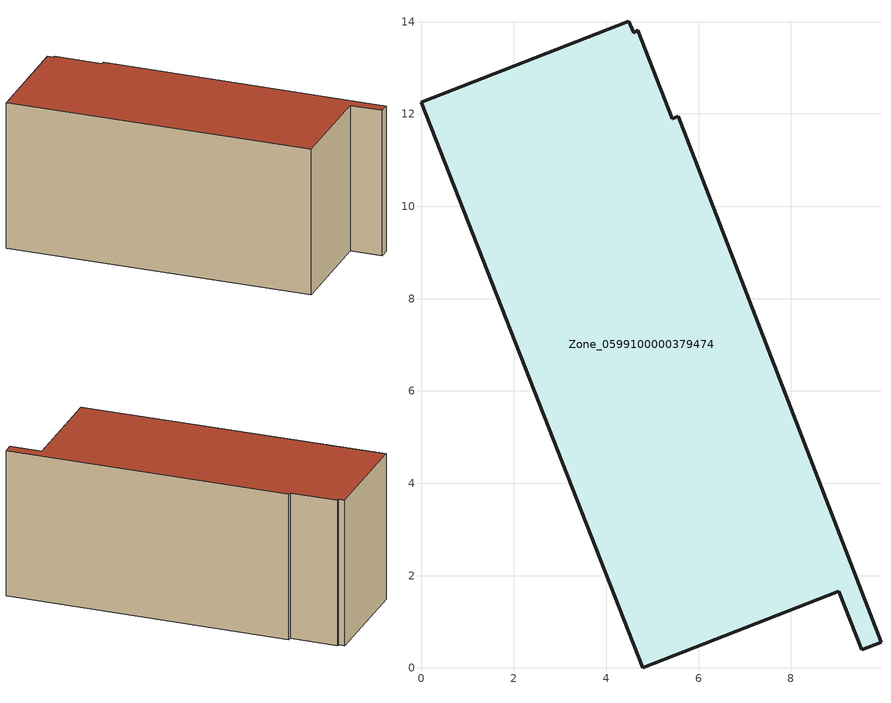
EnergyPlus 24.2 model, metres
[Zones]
Zone_0599100000379474
 floor ground (C_G): 4.69,13.82 5.43,11.9 5.56,11.95 9.95,0.55 9.53,0.39 9.03,1.67 4.79,0 0,12.26 4.49,14.01 4.59,13.76 z0
 wall outside (C_F): 4.49,14.01 0,12.26 4.79,0 9.03,1.67 9.53,0.39 9.95,0.55 5.56,11.95 5.43,11.9 4.69,13.82 4.59,13.76 4.49,14.01 z0:6.46
 roof outside (C_R): 5.43,11.9 4.69,13.82 4.59,13.76 4.49,14.01 0,12.26 4.79,0 9.03,1.67 9.53,0.39 9.95,0.55 5.56,11.95 z6.46
[BUILDING]
Pand.0599100000379474: North Axis=0; Terrain=City; Loads Convergence Tolerance Value=0.04; Temperature Convergence Tolerance Value=0.4; Solar Distribution=FullExterior; Maximum Number of Warmup Days=25; Minimum Number of Warmup Days=1
[Site:Location]
Rotterdam.The.Hague.AP_ZH_NLD Design_Conditions: Latitude=51.96; Longitude=4.45; Time Zone=1; Elevation=-4.5
[SITE:GROUNDTEMPERATURE:BUILDINGSURFACE]
18, 18, 18, 18, 18, 18, 18, 18, 18, 18, 18, 18
[MATERIAL] Thermal Absorptance=0.9; Solar Absorptance=0.7; Visible Absorptance=0.7
Name | Roughness | Thickness | Conductivity | Density | Specific Heat
G.TI.1992-2005 | MediumSmooth | 0.15 | 0.06 | 540 | 1210
F.TI.1992-2005 | Rough | 0.3 | 0.12 | 1920 | 840
R.TI.1992-2005 | MediumRough | 0.2 | 0.08 | 1500 | 1000
[CONSTRUCTION]
C_G: G.TI.1992-2005
C_F: F.TI.1992-2005
C_R: R.TI.1992-2005
[ZONE]
Zone_0599100000379474: Type=1; Multiplier=1; Ceiling Height=Autocalculate; Volume=Autocalculate; Floor Area=autocalculate; Part of Total Floor Area=Yes
[ZONEINFILTRATION:DESIGNFLOWRATE]
Infil_Zone_0599100000379474: Zone or ZoneList or Space or SpaceList=Zone_0599100000379474; Schedule=AlwaysOn; Design Flow Rate Calculation Method=Flow/Area; Flow Rate per Floor Area=0.0015; Constant Term Coefficient=1; Temperature Term Coefficient=0; Velocity Term Coefficient=0; Velocity Squared Term Coefficient=0
[HVACTEMPLATE:ZONE:IDEALLOADSAIRSYSTEM]
Zone_0599100000379474: Maximum Heating Supply Air Temperature=50; Minimum Cooling Supply Air Temperature=13; Maximum Heating Supply Air Humidity Ratio=0.0156; Minimum Cooling Supply Air Humidity Ratio=0.0077; Heating Limit=NoLimit; Cooling Limit=NoLimit; Dehumidification Control Type=ConstantSensibleHeatRatio; Cooling Sensible Heat Ratio=0.7; Dehumidification Setpoint=60; Humidification Control Type=None; Humidification Setpoint=30; Outdoor Air Method=None; Outdoor Air Flow Rate per Person=0.00944; Outdoor Air Flow Rate per Zone Floor Area=0; Outdoor Air Flow Rate per Zone=0; Demand Controlled Ventilation Type=None; Outdoor Air Economizer Type=NoEconomizer; Heat Recovery Type=None; Sensible Heat Recovery Effectiveness=0.7; Latent Heat Recovery Effectiveness=0.65
[ZONECONTROL:THERMOSTAT]
ThermostatControl_Zone_0599100000379474: Zone or ZoneList=Zone_0599100000379474; Control Type Schedule=DualSetpointControlType; Control 1=Thermostat_Zone_0599100000379474; Temperature Difference Between Cutout And Setpoint=0
[THERMOSTATSETPOINT:DUALSETPOINT]
Thermostat_Zone_0599100000379474: Heating Setpoint Temperature Schedule=HeatingSetpoint_Zone_0599100000379474; Cooling Setpoint Temperature Schedule=CoolingSetpoint_Zone_0599100000379474
[SCHEDULE:COMPACT]
HeatingSetpoint_Zone_0599100000379474: Through: 12/31, For: AllDays, Until: 24:00, 21
CoolingSetpoint_Zone_0599100000379474: Through: 12/31, For: AllDays, Until: 24:00, 24
DualSetpointControlType: Through: 12/31, For: AllDays, Until: 24:00, 4
AlwaysOn: Through: 12/31, For: AllDays, Until: 24:00, 1
